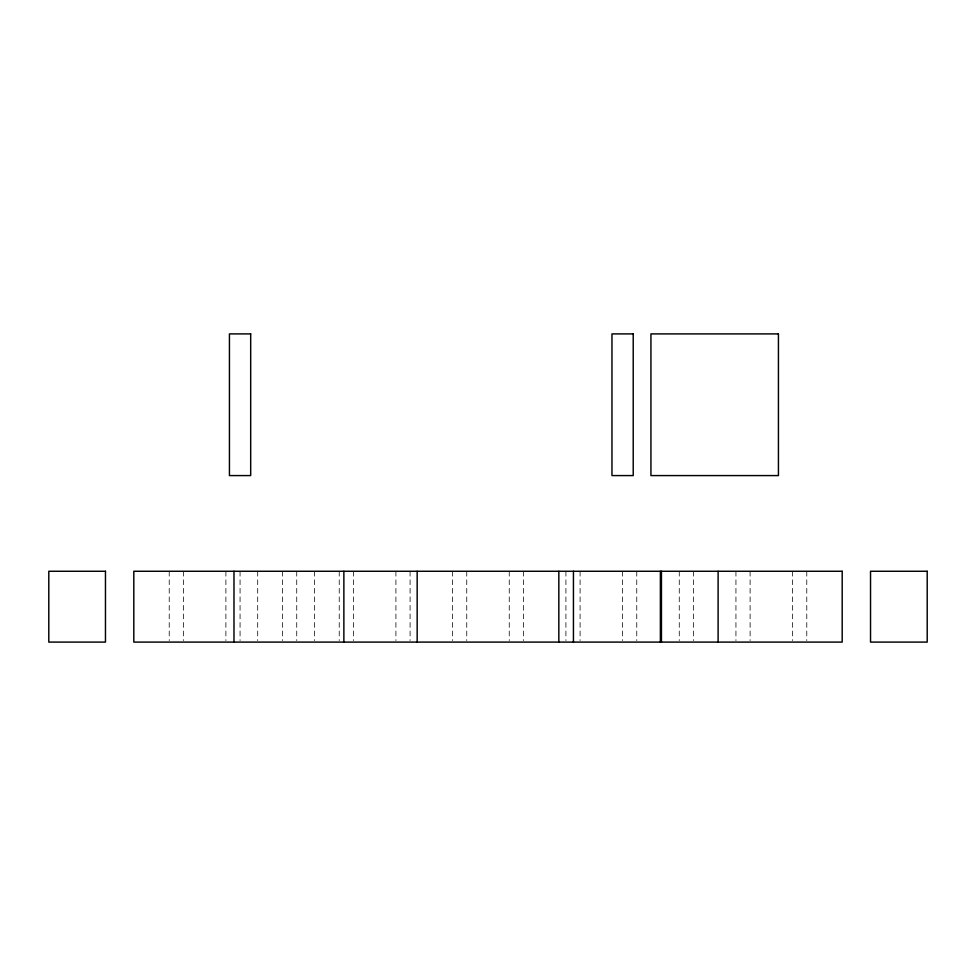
<?xml version="1.0" encoding="UTF-8"?>
<svg xmlns="http://www.w3.org/2000/svg" width="976" height="976" viewBox="0 0 976 976"><rect width="100%" height="100%" fill="white"/><g stroke="black" fill="none" stroke-linecap="round" stroke-linejoin="round"><path stroke-width="0.73" stroke-dasharray="4.88 3.66" d="M806.774 571.265L806.774 640.585M792.61 571.265L792.61 640.585M750.105 571.265L750.105 640.585M735.941 571.265L735.941 640.585M693.436 571.265L693.436 640.585M679.259 571.265L679.259 640.585M636.767 571.265L636.767 640.585M622.59 571.265L622.59 640.585M580.086 571.265L580.086 640.585M565.921 571.265L565.921 640.585M523.417 571.265L523.417 640.585M509.252 571.265L509.252 640.585M466.748 571.265L466.748 640.585M452.583 571.265L452.583 640.585M410.079 571.265L410.079 640.585M395.914 571.265L395.914 640.585M353.41 571.265L353.41 640.585M339.233 571.265L339.233 640.585M314.37 571.265L314.37 640.585M296.741 571.265L296.741 640.585M282.564 571.265L282.564 640.585M257.701 571.265L257.701 640.585M240.059 571.265L240.059 640.585M225.895 571.265L225.895 640.585M183.39 571.265L183.39 640.585M169.226 571.265L169.226 640.585"/><path stroke-width="1.46" d="M718.116 571.265L718.116 642.098M661.447 571.265L661.447 642.098M660.374 571.265L660.374 642.098M573.437 571.265L573.437 642.098M558.833 571.265L558.833 642.098M417.167 571.265L417.167 642.098M343.869 571.265L343.869 642.098M233.984 571.265L233.984 642.098M250.686 333.902L229.433 333.902L229.433 475.58L250.686 475.58L250.686 333.902M633.217 333.902L611.964 333.902L611.964 475.58L633.217 475.58L633.217 333.902M778.433 333.902L650.931 333.902L650.931 475.58L778.433 475.58L778.433 333.902M105.469 571.265L48.8 571.265L48.8 642.098L105.469 642.098L105.469 571.265M842.19 571.265L133.81 571.265L133.81 642.098L842.19 642.098L842.19 571.265M927.2 571.265L870.531 571.265L870.531 642.098L927.2 642.098L927.2 571.265"/></g></svg>
